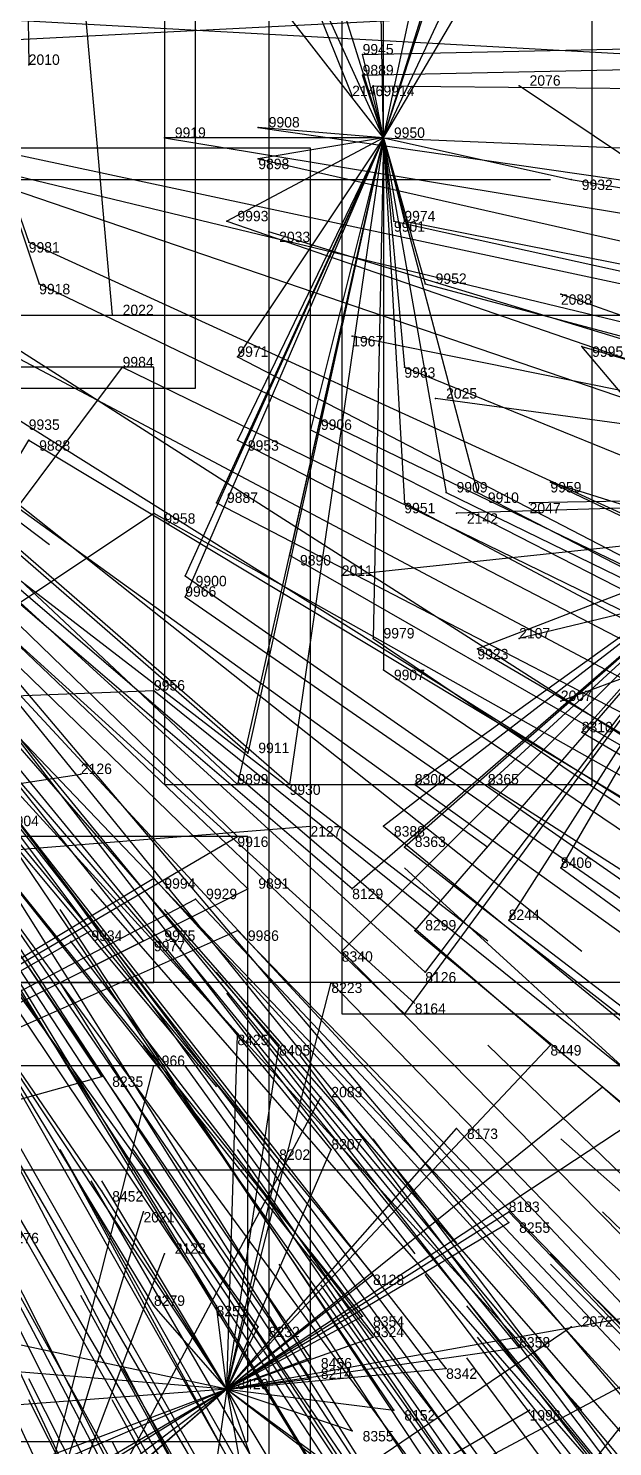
# Model space of a CAD drawing. Extents: x -0.5 to 0.59, y -0.5 to 0.59.
# Drawn here: x 0.062 to 0.118, y -0.1365 to -0.0005 of the extents above; entities that cross this region are included whole.
import ezdxf

# ---------------------------------------------------------------- set-up
doc = ezdxf.new("R2010")
doc.units = 0
for name, color, linetype in [('Clients', 3, 'CONTINUOUS'), ('Facilities', 3, 'CONTINUOUS'), ('Facilities_lines', 3, 'CONTINUOUS'), ('Min_max_boxes', 1, 'CONTINUOUS'), ('Normals', 1, 'CONTINUOUS'), ('Source_points', 5, 'CONTINUOUS'), ('Text', 3, 'CONTINUOUS')]:
    doc.layers.add(name, color=color, linetype=linetype)

msp = doc.modelspace()

# ---------------------------------------------------------------- linework, layer by layer
at = {"layer": 'Clients', "color": 5}
for p in [(0.062, -0.004, -1.25), (0.094, -0.003, -0.235), (0.094, -0.005, -0.235), (0.095, -0.006, -0.238), (0.109, -0.006, -1.25), (0.093, -0.007, -1.25), (0.084, -0.01, -0.212), (0.075, -0.011, -0.191), (0.084, -0.013, -0.212), (0.114, -0.015, -0.288), (0.081, -0.019, -0.209), (0.097, -0.019, -0.246), (0.098, -0.019, -0.249), (0.085, -0.02, -1.25), (0.062, -0.021, -0.163), (0.063, -0.025, -0.17), (0.1, -0.025, -0.258), (0.113, -0.026, -1.25), (0.07, -0.028, -1.25), (0.093, -0.03, -1.25), (0.115, -0.031, -0.298), (0.082, -0.032, -0.218), (0.071, -0.033, -0.194), (0.098, -0.033, -0.258), (0.101, -0.036, -1.25), (0.089, -0.039, -0.244), (0.062, -0.04, -0.185), (0.082, -0.04, -0.228), (0.112, -0.044, -0.3), (0.08, -0.046, -0.231), (0.098, -0.046, -0.27), (0.102, -0.045, -0.28), (0.105, -0.045, -0.286), (0.11, -0.046, -1.25), (0.074, -0.047, -0.22), (0.103, -0.047, -1.25), (0.087, -0.051, -0.253), (0.077, -0.053, -0.235), (0.092, -0.053, -1.25), (0.077, -0.055, -0.235), (0.095, -0.059, -0.28), (0.109, -0.059, -1.25), (0.105, -0.06, -0.302), (0.096, -0.062, -0.286), (0.074, -0.064, -0.244), (0.113, -0.065, -1.25), (0.115, -0.068, -0.333), (0.083, -0.07, -0.272), (0.067, -0.072, -1.25), (0.082, -0.073, -0.274), (0.087, -0.073, -0.284), (0.099, -0.073, -0.307), (0.106, -0.073, -0.321), (0.089, -0.077, -1.25), (0.096, -0.077, -0.308), (0.082, -0.078, -0.283), (0.098, -0.079, -0.314), (0.113, -0.081, -0.347), (0.074, -0.082, -0.278), (0.078, -0.084, -0.286), (0.083, -0.083, -0.294), (0.093, -0.083, -0.312), (0.068, -0.087, -0.277), (0.075, -0.087, -0.287), (0.082, -0.087, -0.3), (0.099, -0.087, -0.329), (0.108, -0.086, -0.344), (0.073, -0.088, -0.287), (0.092, -0.089, -0.32), (0.1, -0.091, -0.338), (0.091, -0.092, -0.324), (0.098, -0.095, -0.342), (0.082, -0.097, -0.317), (0.086, -0.098, -0.327), (0.112, -0.098, -0.371), (0.074, -0.1, -1.25), (0.069, -0.101, -0.306), (0.117, -0.102, -0.388), (0.09, -0.103, -1.25), (0.103, -0.106, -0.371), (0.091, -0.108, -0.352), (0.086, -0.109, -0.346), (0.069, -0.112, -0.33), (0.073, -0.114, -1.25), (0.108, -0.114, -0.392), (0.108, -0.115, -0.395), (0.075, -0.118, -1.25), (0.095, -0.12, -0.383), (0.074, -0.123, -0.358), (0.08, -0.123, -0.367), (0.084, -0.125, -0.377), (0.094, -0.124, -0.39), (0.114, -0.125, -1.25), (0.095, -0.126, -0.393), (0.109, -0.127, -0.417), (0.089, -0.128, -0.391), (0.102, -0.129, -0.411), (0.089, -0.13, -0.394), (0.097, -0.133, -0.412), (0.11, -0.133, -1.25), (0.093, -0.135, -0.41)]:
    msp.add_point(p, dxfattribs=at)
at = {"layer": 'Facilities', "color": 3}
for p in [(0.096, -0.011, -0.242), (0.081, -0.131, -0.385)]:
    msp.add_point(p, dxfattribs=at)
at = {"layer": 'Facilities_lines', "color": 3}
for p, q in [((0.061, 0.073, -1.25), (0.07, -0.028, -1.25)), ((0.061, 0.073, -1.25), (0.093, -0.007, -1.25)), ((0.061, 0.073, -1.25), (0.062, -0.004, -1.25)), ((0.096, -0.011, -0.242), (0.095, 0.04, -0.258)), ((0.096, -0.011, -0.242), (0.112, 0.038, -0.295)), ((0.096, -0.011, -0.242), (0.106, 0.036, -0.28)), ((0.096, -0.011, -0.242), (0.107, 0.024, -0.273)), ((0.096, -0.011, -0.242), (0.107, 0.024, -0.274)), ((0.096, -0.011, -0.242), (0.116, 0.023, -0.296)), ((0.096, -0.011, -0.242), (0.111, 0.021, -0.282)), ((0.096, -0.011, -0.242), (0.086, 0.011, -0.217)), ((0.096, -0.011, -0.242), (0.082, 0.007, -0.206)), ((0.096, -0.011, -0.242), (0.096, 0.006, -0.239)), ((0.096, -0.011, -0.242), (0.091, 0.005, -0.228)), ((0.054, 0.002, -0.134), (0.063, -0.025, -0.17)), ((0.054, 0.002, -0.134), (0.062, -0.021, -0.163)), ((0.096, -0.011, -0.242), (0.094, -0.003, -0.235)), ((0.096, -0.011, -0.242), (0.094, -0.005, -0.235)), ((0.096, -0.011, -0.242), (0.095, -0.006, -0.238)), ((0.167, -0.045, -1.25), (0.109, -0.006, -1.25)), ((0.096, -0.011, -0.242), (0.084, -0.01, -0.212)), ((0.096, -0.011, -0.242), (0.075, -0.011, -0.191)), ((0.096, -0.011, -0.242), (0.077, -0.053, -0.235)), ((0.096, -0.011, -0.242), (0.077, -0.055, -0.235)), ((0.096, -0.011, -0.242), (0.08, -0.046, -0.231)), ((0.096, -0.011, -0.242), (0.081, -0.019, -0.209)), ((0.096, -0.011, -0.242), (0.082, -0.073, -0.274)), ((0.096, -0.011, -0.242), (0.082, -0.04, -0.228)), ((0.096, -0.011, -0.242), (0.082, -0.032, -0.218)), ((0.096, -0.011, -0.242), (0.083, -0.07, -0.272)), ((0.096, -0.011, -0.242), (0.084, -0.013, -0.212)), ((0.096, -0.011, -0.242), (0.087, -0.051, -0.253)), ((0.096, -0.011, -0.242), (0.087, -0.073, -0.284)), ((0.096, -0.011, -0.242), (0.089, -0.039, -0.244)), ((0.096, -0.011, -0.242), (0.095, -0.059, -0.28)), ((0.096, -0.011, -0.242), (0.096, -0.062, -0.286)), ((0.096, -0.011, -0.242), (0.102, -0.045, -0.28)), ((0.096, -0.011, -0.242), (0.105, -0.045, -0.286)), ((0.096, -0.011, -0.242), (0.114, -0.015, -0.288)), ((0.096, -0.011, -0.242), (0.097, -0.019, -0.246)), ((0.096, -0.011, -0.242), (0.098, -0.046, -0.27)), ((0.096, -0.011, -0.242), (0.1, -0.025, -0.258)), ((0.096, -0.011, -0.242), (0.098, -0.033, -0.258)), ((0.096, -0.011, -0.242), (0.098, -0.019, -0.249)), ((0.167, -0.045, -1.25), (0.085, -0.02, -1.25)), ((0.167, -0.045, -1.25), (0.113, -0.026, -1.25)), ((0.167, -0.045, -1.25), (0.093, -0.03, -1.25)), ((0.131, -0.05, -0.351), (0.115, -0.031, -0.298)), ((0.047, -0.065, -0.199), (0.071, -0.033, -0.194)), ((0.167, -0.045, -1.25), (0.101, -0.036, -1.25)), ((0.047, -0.065, -0.199), (0.062, -0.04, -0.185)), ((0.131, -0.05, -0.351), (0.112, -0.044, -0.3)), ((0.167, -0.045, -1.25), (0.092, -0.053, -1.25)), ((0.167, -0.045, -1.25), (0.103, -0.047, -1.25)), ((0.167, -0.045, -1.25), (0.109, -0.059, -1.25)), ((0.167, -0.045, -1.25), (0.11, -0.046, -1.25)), ((0.167, -0.045, -1.25), (0.113, -0.065, -1.25)), ((0.047, -0.065, -0.199), (0.074, -0.047, -0.22)), ((0.131, -0.05, -0.351), (0.092, -0.089, -0.32)), ((0.131, -0.05, -0.351), (0.093, -0.083, -0.312)), ((0.131, -0.05, -0.351), (0.096, -0.077, -0.308)), ((0.131, -0.05, -0.351), (0.098, -0.079, -0.314)), ((0.131, -0.05, -0.351), (0.098, -0.095, -0.342)), ((0.131, -0.05, -0.351), (0.099, -0.087, -0.329)), ((0.131, -0.05, -0.351), (0.099, -0.073, -0.307)), ((0.131, -0.05, -0.351), (0.1, -0.091, -0.338)), ((0.131, -0.05, -0.351), (0.105, -0.06, -0.302)), ((0.131, -0.05, -0.351), (0.106, -0.073, -0.321)), ((0.131, -0.05, -0.351), (0.108, -0.086, -0.344)), ((0.131, -0.05, -0.351), (0.113, -0.081, -0.347)), ((0.131, -0.05, -0.351), (0.115, -0.068, -0.333)), ((0.047, -0.065, -0.199), (0.074, -0.064, -0.244)), ((-0.024, -0.086, -1.25), (0.067, -0.072, -1.25)), ((-0.024, -0.086, -1.25), (0.089, -0.077, -1.25)), ((0.019, -0.115, -0.292), (0.082, -0.078, -0.283)), ((0.019, -0.115, -0.292), (0.074, -0.082, -0.278)), ((0.019, -0.115, -0.292), (0.083, -0.083, -0.294)), ((0.019, -0.115, -0.292), (0.078, -0.084, -0.286)), ((0.019, -0.115, -0.292), (0.068, -0.087, -0.277)), ((0.019, -0.115, -0.292), (0.075, -0.087, -0.287)), ((0.019, -0.115, -0.292), (0.082, -0.087, -0.3)), ((0.019, -0.115, -0.292), (0.073, -0.088, -0.287)), ((0.081, -0.131, -0.385), (0.091, -0.092, -0.324)), ((0.081, -0.131, -0.385), (0.082, -0.097, -0.317)), ((0.081, -0.131, -0.385), (0.086, -0.098, -0.327)), ((0.081, -0.131, -0.385), (0.112, -0.098, -0.371)), ((0.058, -0.163, -1.25), (0.074, -0.1, -1.25)), ((0.081, -0.131, -0.385), (0.128, -0.1, -0.405)), ((0.019, -0.115, -0.292), (0.069, -0.101, -0.306)), ((0.081, -0.131, -0.385), (0.117, -0.102, -0.388)), ((0.058, -0.163, -1.25), (0.09, -0.103, -1.25)), ((0.081, -0.131, -0.385), (0.103, -0.106, -0.371)), ((0.081, -0.131, -0.385), (0.091, -0.108, -0.352)), ((0.081, -0.131, -0.385), (0.086, -0.109, -0.346)), ((0.081, -0.131, -0.385), (0.069, -0.112, -0.33)), ((0.058, -0.163, -1.25), (0.073, -0.114, -1.25)), ((0.081, -0.131, -0.385), (0.108, -0.114, -0.392)), ((0.081, -0.131, -0.385), (0.108, -0.115, -0.395)), ((0.058, -0.163, -1.25), (0.075, -0.118, -1.25)), ((0.081, -0.131, -0.385), (0.095, -0.12, -0.383)), ((0.081, -0.131, -0.385), (0.074, -0.123, -0.358)), ((0.081, -0.131, -0.385), (0.08, -0.123, -0.367)), ((0.081, -0.131, -0.385), (0.053, -0.125, -0.339)), ((0.058, -0.163, -1.25), (0.114, -0.125, -1.25)), ((0.081, -0.131, -0.385), (0.094, -0.124, -0.39)), ((0.081, -0.131, -0.385), (0.12, -0.124, -0.431)), ((0.081, -0.131, -0.385), (0.084, -0.125, -0.377)), ((0.081, -0.131, -0.385), (0.095, -0.126, -0.393)), ((0.081, -0.131, -0.385), (0.109, -0.127, -0.417)), ((0.081, -0.131, -0.385), (0.057, -0.129, -0.352)), ((0.058, -0.163, -1.25), (0.122, -0.129, -1.25)), ((0.081, -0.131, -0.385), (0.089, -0.128, -0.391)), ((0.081, -0.131, -0.385), (0.102, -0.129, -0.411)), ((0.081, -0.131, -0.385), (0.089, -0.13, -0.394)), ((0.081, -0.131, -0.385), (0.039, -0.149, -0.386)), ((0.081, -0.131, -0.385), (0.041, -0.134, -0.349)), ((0.081, -0.131, -0.385), (0.052, -0.156, -0.411)), ((0.081, -0.131, -0.385), (0.057, -0.14, -0.378)), ((0.081, -0.131, -0.385), (0.058, -0.151, -0.404)), ((0.081, -0.131, -0.385), (0.06, -0.144, -0.39)), ((0.081, -0.131, -0.385), (0.065, -0.143, -0.392)), ((0.081, -0.131, -0.385), (0.069, -0.138, -0.385)), ((0.081, -0.131, -0.385), (0.079, -0.145, -0.414)), ((0.081, -0.131, -0.385), (0.094, -0.141, -0.424)), ((0.081, -0.131, -0.385), (0.097, -0.133, -0.412)), ((0.081, -0.131, -0.385), (0.096, -0.142, -0.429)), ((0.081, -0.131, -0.385), (0.093, -0.135, -0.41)), ((0.081, -0.131, -0.385), (0.087, -0.148, -0.43)), ((0.081, -0.131, -0.385), (0.084, -0.148, -0.426)), ((0.058, -0.163, -1.25), (0.11, -0.133, -1.25)), ((0.094, -0.166, -0.477), (0.12, -0.133, -0.448))]:
    msp.add_line(p, q, dxfattribs=at)
at = {"layer": 'Min_max_boxes', "color": 1}
for p, q in [((0.078, -0.035, -0.194), (0.078, 0.045, -0.194)), ((0.078, -0.035, -0.088), (0.078, 0.045, -0.088)), ((0.075, 0.04, -0.296), (0.075, -0.073, -0.296)), ((0.075, 0.04, -0.191), (0.075, -0.073, -0.191)), ((0.116, -0.073, -0.296), (0.116, 0.04, -0.296)), ((0.116, -0.073, -0.191), (0.116, 0.04, -0.191)), ((0.085, 0.022, -1.25), (0.085, -0.138, -1.25)), ((0.085, 0.022, -1.25), (0.085, -0.138, -1.25)), ((0.092, 0.011, -0.418), (0.092, -0.095, -0.418)), ((0.092, 0.011, -0.298), (0.092, -0.095, -0.298)), ((0.089, -0.012, -1.25), (-0.096, -0.012, -1.25)), ((0.089, -0.012, -1.25), (-0.096, -0.012, -1.25)), ((0.089, -0.205, -1.25), (0.089, -0.012, -1.25)), ((0.089, -0.205, -1.25), (0.089, -0.012, -1.25)), ((0.089, -0.012, -1.25), (0.089, -0.012, -1.25)), ((-0.029, -0.028, -1.25), (0.159, -0.028, -1.25)), ((-0.029, -0.028, -1.25), (0.159, -0.028, -1.25)), ((0.074, -0.033, -0.244), (-0.041, -0.033, -0.244)), ((0.074, -0.033, -0.164), (-0.041, -0.033, -0.164)), ((0.074, -0.092, -0.244), (0.074, -0.033, -0.244)), ((0.074, -0.092, -0.164), (0.074, -0.033, -0.164)), ((0.074, -0.033, -0.244), (0.074, -0.033, -0.164)), ((0.015, -0.035, -0.194), (0.078, -0.035, -0.194)), ((0.015, -0.035, -0.088), (0.078, -0.035, -0.088)), ((0.078, -0.035, -0.194), (0.078, -0.035, -0.088)), ((0.075, -0.073, -0.296), (0.116, -0.073, -0.296)), ((0.075, -0.073, -0.191), (0.116, -0.073, -0.191)), ((0.075, -0.073, -0.296), (0.075, -0.073, -0.191)), ((0.116, -0.073, -0.296), (0.116, -0.073, -0.191)), ((0.083, -0.078, -0.348), (-0.052, -0.078, -0.348)), ((0.083, -0.078, -0.233), (-0.052, -0.078, -0.233)), ((0.083, -0.136, -0.348), (0.083, -0.078, -0.348)), ((0.083, -0.136, -0.233), (0.083, -0.078, -0.233)), ((0.083, -0.078, -0.348), (0.083, -0.078, -0.233)), ((-0.041, -0.092, -0.244), (0.074, -0.092, -0.244)), ((-0.041, -0.092, -0.164), (0.074, -0.092, -0.164)), ((0.128, -0.092, -0.431), (0.039, -0.092, -0.431)), ((0.128, -0.092, -0.317), (0.039, -0.092, -0.317)), ((0.074, -0.092, -0.244), (0.074, -0.092, -0.164)), ((0.092, -0.095, -0.418), (0.161, -0.095, -0.418)), ((0.092, -0.095, -0.298), (0.161, -0.095, -0.298)), ((0.092, -0.095, -0.418), (0.092, -0.095, -0.298)), ((0.174, -0.1, -1.25), (-0.01, -0.1, -1.25)), ((0.174, -0.1, -1.25), (-0.01, -0.1, -1.25)), ((0.151, -0.11, -0.518), (0.014, -0.11, -0.518)), ((0.151, -0.11, -0.427), (0.014, -0.11, -0.427)), ((-0.052, -0.136, -0.348), (0.083, -0.136, -0.348)), ((-0.052, -0.136, -0.233), (0.083, -0.136, -0.233)), ((0.083, -0.136, -0.348), (0.083, -0.136, -0.233))]:
    msp.add_line(p, q, dxfattribs=at)
at = {"layer": 'Normals', "color": 1}
for p, q in [((-0.009, 0.005, -0.026), (0.064, -0.05, -0.067)), ((0.013, -0.004, -0.035), (0.111, 0.001, -0.016)), ((0.048, 0.001, -0.121), (0.138, -0.004, -0.076)), ((0.094, -0.003, -0.235), (0.186, -0.001, -0.196)), ((0.062, -0.004, -1.25), (0.062, -0.004, -1.15)), ((0.094, -0.005, -0.235), (0.186, -0.003, -0.196)), ((0.095, -0.006, -0.238), (0.187, -0.007, -0.199)), ((0.109, -0.006, -1.25), (0.109, -0.006, -1.15)), ((0.093, -0.007, -1.25), (0.093, -0.007, -1.15)), ((0.083, -0.07, -0.272), (0.014, -0.01, -0.312)), ((0.082, -0.073, -0.274), (0.015, -0.01, -0.314)), ((0.084, -0.01, -0.212), (0.174, -0.023, -0.171)), ((0.046, -0.011, -0.118), (0.128, -0.039, -0.069)), ((0.058, -0.012, -0.149), (0.147, -0.031, -0.106)), ((0.075, -0.011, -0.191), (0.166, -0.026, -0.15)), ((0.096, -0.011, -0.242), (0.19, -0.015, -0.206)), ((0.087, -0.073, -0.284), (0.018, -0.013, -0.323)), ((0.054, -0.013, -0.14), (0.141, -0.034, -0.094)), ((0.084, -0.013, -0.212), (0.172, -0.033, -0.169)), ((0.068, -0.087, -0.277), (0.013, -0.014, -0.315)), ((0.082, -0.078, -0.283), (0.016, -0.014, -0.322)), ((0.017, -0.015, -0.056), (0.112, -0.015, -0.027)), ((0.114, -0.015, -0.288), (0.206, -0.03, -0.251)), ((0.073, -0.088, -0.287), (0.016, -0.017, -0.328)), ((0.083, -0.083, -0.294), (0.017, -0.019, -0.332)), ((0.081, -0.019, -0.209), (0.168, -0.049, -0.168)), ((0.097, -0.019, -0.246), (0.188, -0.039, -0.21)), ((0.098, -0.019, -0.249), (0.189, -0.037, -0.213)), ((0.085, -0.02, -1.25), (0.085, -0.02, -1.15)), ((0.062, -0.021, -0.163), (0.145, -0.059, -0.122)), ((0.093, -0.083, -0.312), (0.023, -0.023, -0.35)), ((0.048, -0.023, -0.132), (0.12, -0.069, -0.081)), ((0.069, -0.101, -0.306), (0.018, -0.025, -0.345)), ((0.063, -0.025, -0.17), (0.146, -0.065, -0.13)), ((0.1, -0.025, -0.258), (0.19, -0.049, -0.222)), ((0.082, -0.097, -0.317), (0.021, -0.026, -0.353)), ((0.034, -0.027, -0.108), (0.106, -0.079, -0.063)), ((0.113, -0.026, -1.25), (0.113, -0.026, -1.15)), ((0.086, -0.098, -0.327), (0.025, -0.028, -0.362)), ((0.1, -0.091, -0.338), (0.031, -0.028, -0.373)), ((0.07, -0.028, -1.25), (0.07, -0.028, -1.15)), ((0.098, -0.095, -0.342), (0.031, -0.031, -0.378)), ((0.057, -0.03, -0.161), (0.138, -0.073, -0.12)), ((0.093, -0.03, -1.25), (0.093, -0.03, -1.15)), ((0.115, -0.031, -0.298), (0.204, -0.057, -0.259)), ((0.082, -0.032, -0.218), (0.163, -0.074, -0.179)), ((0.071, -0.033, -0.194), (0.153, -0.073, -0.156)), ((0.098, -0.033, -0.258), (0.184, -0.068, -0.221)), ((0.024, -0.035, -0.105), (0.08, -0.102, -0.057)), ((0.034, -0.035, -0.122), (0.099, -0.094, -0.074)), ((0.036, -0.034, -0.123), (0.106, -0.088, -0.076)), ((0.047, -0.035, -0.148), (0.115, -0.089, -0.098)), ((0.069, -0.112, -0.33), (0.017, -0.036, -0.367)), ((0.086, -0.109, -0.346), (0.029, -0.036, -0.385)), ((0.091, -0.108, -0.352), (0.032, -0.036, -0.39)), ((0.101, -0.036, -1.25), (0.101, -0.036, -1.15)), ((0.112, -0.098, -0.371), (0.041, -0.037, -0.407)), ((0.061, -0.038, -0.181), (0.139, -0.087, -0.141)), ((0.089, -0.039, -0.244), (0.171, -0.081, -0.203)), ((0.062, -0.04, -0.185), (0.14, -0.087, -0.143)), ((0.082, -0.04, -0.228), (0.163, -0.082, -0.187)), ((0.074, -0.123, -0.358), (0.026, -0.044, -0.397)), ((0.112, -0.044, -0.3), (0.195, -0.084, -0.263)), ((0.08, -0.046, -0.231), (0.161, -0.088, -0.19)), ((0.098, -0.046, -0.27), (0.179, -0.089, -0.231)), ((0.102, -0.045, -0.28), (0.186, -0.086, -0.243)), ((0.105, -0.045, -0.286), (0.188, -0.088, -0.25)), ((0.11, -0.046, -1.25), (0.11, -0.046, -1.15)), ((0.08, -0.123, -0.367), (0.029, -0.047, -0.407)), ((0.108, -0.115, -0.395), (0.045, -0.047, -0.433)), ((0.074, -0.047, -0.22), (0.154, -0.092, -0.181)), ((0.103, -0.047, -1.25), (0.103, -0.047, -1.15)), ((0.095, -0.12, -0.383), (0.036, -0.048, -0.42)), ((0.045, -0.048, -0.164), (0.099, -0.118, -0.118)), ((0.047, -0.048, -0.168), (0.103, -0.117, -0.122)), ((0.084, -0.125, -0.377), (0.03, -0.05, -0.416)), ((0.087, -0.051, -0.253), (0.167, -0.097, -0.213)), ((0.094, -0.124, -0.39), (0.036, -0.052, -0.428)), ((0.089, -0.128, -0.391), (0.037, -0.052, -0.429)), ((0.095, -0.126, -0.393), (0.037, -0.053, -0.431)), ((0.077, -0.053, -0.235), (0.153, -0.106, -0.196)), ((0.092, -0.053, -1.25), (0.092, -0.053, -1.15)), ((0.081, -0.131, -0.385), (0.03, -0.054, -0.423)), ((0.089, -0.13, -0.394), (0.037, -0.054, -0.432)), ((0.109, -0.127, -0.417), (0.05, -0.055, -0.455)), ((0.077, -0.055, -0.235), (0.152, -0.107, -0.196)), ((0.069, -0.138, -0.385), (0.026, -0.056, -0.424)), ((0.093, -0.135, -0.41), (0.044, -0.057, -0.448)), ((0.097, -0.133, -0.412), (0.045, -0.056, -0.45)), ((0.102, -0.129, -0.411), (0.045, -0.056, -0.449)), ((0.052, -0.059, -0.195), (0.115, -0.125, -0.155)), ((0.095, -0.059, -0.28), (0.172, -0.111, -0.243)), ((0.109, -0.059, -1.25), (0.109, -0.059, -1.15)), ((0.105, -0.06, -0.302), (0.185, -0.107, -0.264)), ((0.12, -0.133, -0.448), (0.06, -0.062, -0.485)), ((0.096, -0.062, -0.286), (0.173, -0.114, -0.248)), ((0.094, -0.141, -0.424), (0.043, -0.063, -0.461)), ((0.079, -0.145, -0.414), (0.032, -0.065, -0.451)), ((0.096, -0.142, -0.429), (0.045, -0.064, -0.466)), ((0.107, -0.14, -0.44), (0.052, -0.064, -0.476)), ((0.052, -0.064, -0.207), (0.115, -0.133, -0.171)), ((0.074, -0.064, -0.244), (0.146, -0.122, -0.206)), ((0.113, -0.065, -1.25), (0.113, -0.065, -1.15)), ((0.084, -0.148, -0.426), (0.038, -0.067, -0.463)), ((0.087, -0.148, -0.43), (0.041, -0.067, -0.467)), ((0.115, -0.068, -0.333), (0.195, -0.115, -0.296)), ((0.112, -0.144, -0.456), (0.056, -0.07, -0.492)), ((0.097, -0.151, -0.45), (0.049, -0.072, -0.486)), ((0.067, -0.072, -1.25), (0.067, -0.072, -1.15)), ((0.099, -0.073, -0.307), (0.174, -0.127, -0.27)), ((0.106, -0.073, -0.321), (0.184, -0.123, -0.284)), ((0.1, -0.156, -0.464), (0.051, -0.076, -0.499)), ((0.109, -0.152, -0.469), (0.054, -0.077, -0.505)), ((0.089, -0.077, -1.25), (0.089, -0.077, -1.15)), ((0.096, -0.077, -0.308), (0.168, -0.136, -0.271)), ((0.098, -0.079, -0.314), (0.171, -0.136, -0.277)), ((0.167, -0.144, -0.551), (0.098, -0.081, -0.588)), ((0.113, -0.081, -0.347), (0.188, -0.136, -0.31)), ((0.105, -0.16, -0.479), (0.054, -0.082, -0.515)), ((0.074, -0.082, -0.278), (0.136, -0.15, -0.238)), ((0.085, -0.165, -0.465), (0.04, -0.084, -0.501)), ((0.129, -0.153, -0.5), (0.068, -0.083, -0.537)), ((0.078, -0.084, -0.286), (0.141, -0.151, -0.247)), ((0.094, -0.166, -0.477), (0.047, -0.085, -0.512)), ((0.116, -0.162, -0.498), (0.065, -0.085, -0.537)), ((0.137, -0.156, -0.518), (0.075, -0.085, -0.554)), ((0.075, -0.087, -0.287), (0.133, -0.158, -0.247)), ((0.082, -0.087, -0.3), (0.147, -0.154, -0.263)), ((0.099, -0.087, -0.329), (0.171, -0.147, -0.294)), ((0.108, -0.086, -0.344), (0.181, -0.142, -0.307)), ((0.123, -0.162, -0.508), (0.066, -0.088, -0.544)), ((0.092, -0.17, -0.483), (0.046, -0.089, -0.52)), ((0.092, -0.089, -0.32), (0.157, -0.155, -0.283)), ((0.139, -0.162, -0.533), (0.08, -0.091, -0.571)), ((0.114, -0.17, -0.512), (0.065, -0.092, -0.551)), ((0.091, -0.092, -0.324), (0.156, -0.159, -0.287)), ((0.138, -0.166, -0.54), (0.081, -0.093, -0.578)), ((0.127, -0.174, -0.538), (0.073, -0.098, -0.576)), ((0.144, -0.173, -0.563), (0.088, -0.099, -0.599)), ((0.172, -0.162, -0.59), (0.106, -0.098, -0.629)), ((0.074, -0.1, -1.25), (0.074, -0.1, -1.15)), ((0.131, -0.175, -0.548), (0.077, -0.1, -0.585)), ((0.1, -0.184, -0.523), (0.057, -0.102, -0.561)), ((0.117, -0.102, -0.388), (0.188, -0.164, -0.354)), ((0.09, -0.103, -1.25), (0.09, -0.103, -1.15)), ((0.103, -0.106, -0.371), (0.167, -0.174, -0.334)), ((0.151, -0.181, -0.59), (0.095, -0.107, -0.627)), ((0.182, -0.168, -0.62), (0.113, -0.107, -0.659)), ((0.109, -0.189, -0.546), (0.065, -0.108, -0.584)), ((0.111, -0.189, -0.547), (0.065, -0.108, -0.585)), ((0.124, -0.184, -0.555), (0.072, -0.108, -0.593)), ((0.135, -0.184, -0.571), (0.082, -0.108, -0.608)), ((0.125, -0.188, -0.563), (0.073, -0.11, -0.6)), ((0.135, -0.186, -0.576), (0.083, -0.11, -0.613)), ((0.095, -0.193, -0.538), (0.054, -0.111, -0.577)), ((0.115, -0.192, -0.558), (0.068, -0.111, -0.596)), ((0.117, -0.191, -0.559), (0.069, -0.111, -0.596)), ((0.092, -0.195, -0.539), (0.053, -0.112, -0.578)), ((0.073, -0.114, -1.25), (0.073, -0.114, -1.15)), ((0.108, -0.114, -0.392), (0.172, -0.181, -0.354)), ((0.184, -0.179, -0.642), (0.117, -0.114, -0.678)), ((0.092, -0.201, -0.552), (0.053, -0.117, -0.591)), ((0.075, -0.118, -1.25), (0.075, -0.118, -1.15)), ((0.178, -0.184, -0.639), (0.112, -0.118, -0.676)), ((0.102, -0.202, -0.565), (0.06, -0.119, -0.603)), ((0.137, -0.197, -0.601), (0.086, -0.119, -0.637)), ((0.178, -0.185, -0.642), (0.112, -0.119, -0.679)), ((0.144, -0.198, -0.611), (0.09, -0.121, -0.647)), ((0.156, -0.194, -0.623), (0.1, -0.12, -0.66)), ((0.112, -0.204, -0.582), (0.067, -0.122, -0.618)), ((0.163, -0.194, -0.633), (0.104, -0.123, -0.671)), ((0.114, -0.125, -1.25), (0.114, -0.125, -1.15)), ((0.163, -0.199, -0.642), (0.105, -0.126, -0.68)), ((0.117, -0.21, -0.601), (0.071, -0.129, -0.638)), ((0.159, -0.202, -0.643), (0.104, -0.128, -0.682)), ((0.104, -0.213, -0.593), (0.062, -0.13, -0.629)), ((0.104, -0.215, -0.597), (0.062, -0.132, -0.633)), ((0.115, -0.214, -0.607), (0.07, -0.132, -0.643)), ((0.11, -0.133, -1.25), (0.11, -0.133, -1.15)), ((0.113, -0.219, -0.615), (0.07, -0.136, -0.651))]:
    msp.add_line(p, q, dxfattribs=at)
at = {"layer": 'Source_points', "color": 5}
for p in [(0.062, -0.004, -1.25), (0.094, -0.003, -0.235), (0.094, -0.005, -0.235), (0.095, -0.006, -0.238), (0.109, -0.006, -1.25), (0.093, -0.007, -1.25), (0.084, -0.01, -0.212), (0.075, -0.011, -0.191), (0.096, -0.011, -0.242), (0.084, -0.013, -0.212), (0.114, -0.015, -0.288), (0.081, -0.019, -0.209), (0.097, -0.019, -0.246), (0.098, -0.019, -0.249), (0.085, -0.02, -1.25), (0.062, -0.021, -0.163), (0.063, -0.025, -0.17), (0.1, -0.025, -0.258), (0.113, -0.026, -1.25), (0.07, -0.028, -1.25), (0.093, -0.03, -1.25), (0.115, -0.031, -0.298), (0.082, -0.032, -0.218), (0.071, -0.033, -0.194), (0.098, -0.033, -0.258), (0.101, -0.036, -1.25), (0.089, -0.039, -0.244), (0.062, -0.04, -0.185), (0.082, -0.04, -0.228), (0.112, -0.044, -0.3), (0.08, -0.046, -0.231), (0.098, -0.046, -0.27), (0.102, -0.045, -0.28), (0.105, -0.045, -0.286), (0.11, -0.046, -1.25), (0.074, -0.047, -0.22), (0.103, -0.047, -1.25), (0.087, -0.051, -0.253), (0.077, -0.053, -0.235), (0.092, -0.053, -1.25), (0.077, -0.055, -0.235), (0.095, -0.059, -0.28), (0.109, -0.059, -1.25), (0.105, -0.06, -0.302), (0.096, -0.062, -0.286), (0.074, -0.064, -0.244), (0.113, -0.065, -1.25), (0.115, -0.068, -0.333), (0.083, -0.07, -0.272), (0.067, -0.072, -1.25), (0.082, -0.073, -0.274), (0.087, -0.073, -0.284), (0.099, -0.073, -0.307), (0.106, -0.073, -0.321), (0.089, -0.077, -1.25), (0.096, -0.077, -0.308), (0.082, -0.078, -0.283), (0.098, -0.079, -0.314), (0.113, -0.081, -0.347), (0.074, -0.082, -0.278), (0.078, -0.084, -0.286), (0.083, -0.083, -0.294), (0.093, -0.083, -0.312), (0.068, -0.087, -0.277), (0.075, -0.087, -0.287), (0.082, -0.087, -0.3), (0.099, -0.087, -0.329), (0.108, -0.086, -0.344), (0.073, -0.088, -0.287), (0.092, -0.089, -0.32), (0.1, -0.091, -0.338), (0.091, -0.092, -0.324), (0.098, -0.095, -0.342), (0.082, -0.097, -0.317), (0.086, -0.098, -0.327), (0.112, -0.098, -0.371), (0.074, -0.1, -1.25), (0.069, -0.101, -0.306), (0.117, -0.102, -0.388), (0.09, -0.103, -1.25), (0.103, -0.106, -0.371), (0.091, -0.108, -0.352), (0.086, -0.109, -0.346), (0.069, -0.112, -0.33), (0.073, -0.114, -1.25), (0.108, -0.114, -0.392), (0.108, -0.115, -0.395), (0.075, -0.118, -1.25), (0.095, -0.12, -0.383), (0.074, -0.123, -0.358), (0.08, -0.123, -0.367), (0.084, -0.125, -0.377), (0.094, -0.124, -0.39), (0.114, -0.125, -1.25), (0.095, -0.126, -0.393), (0.109, -0.127, -0.417), (0.089, -0.128, -0.391), (0.102, -0.129, -0.411), (0.089, -0.13, -0.394), (0.081, -0.131, -0.385), (0.097, -0.133, -0.412), (0.11, -0.133, -1.25), (0.093, -0.135, -0.41)]:
    msp.add_point(p, dxfattribs=at)

# ---------------------------------------------------------------- texts
at = {"layer": 'Text', "color": 3}
for s, p in [('9945', (0.094, -0.003, -0.235)), ('2010', (0.062, -0.004, -1.25)), ('9889', (0.094, -0.005, -0.235)), ('2076', (0.11, -0.006, -1.25)), ('2146', (0.093, -0.007, -1.25)), ('9914', (0.096, -0.007, -0.238)), ('9908', (0.085, -0.01, -0.212)), ('9919', (0.076, -0.011, -0.191)), ('9950', (0.097, -0.011, -0.242)), ('9898', (0.084, -0.014, -0.212)), ('9932', (0.115, -0.016, -0.288)), ('9993', (0.082, -0.019, -0.209)), ('9901', (0.097, -0.02, -0.246)), ('9974', (0.098, -0.019, -0.249)), ('2033', (0.086, -0.021, -1.25)), ('9981', (0.062, -0.022, -0.163)), ('9952', (0.101, -0.025, -0.258)), ('9918', (0.063, -0.026, -0.17)), ('2022', (0.071, -0.028, -1.25)), ('2088', (0.113, -0.027, -1.25)), ('9971', (0.082, -0.032, -0.218)), ('1967', (0.093, -0.031, -1.25)), ('9995', (0.116, -0.032, -0.298)), ('9984', (0.071, -0.033, -0.194)), ('9963', (0.098, -0.034, -0.258)), ('2025', (0.102, -0.036, -1.25)), ('9935', (0.062, -0.039, -0.181)), ('9906', (0.09, -0.039, -0.244)), ('9888', (0.063, -0.041, -0.185)), ('9953', (0.083, -0.041, -0.228)), ('9909', (0.103, -0.045, -0.28)), ('9959', (0.112, -0.045, -0.3)), ('9887', (0.081, -0.046, -0.231)), ('9951', (0.098, -0.047, -0.27)), ('9910', (0.106, -0.046, -0.286)), ('2047', (0.11, -0.047, -1.25)), ('9958', (0.075, -0.048, -0.22)), ('2142', (0.104, -0.048, -1.25)), ('9890', (0.088, -0.052, -0.253)), ('9900', (0.078, -0.054, -0.235)), ('2011', (0.092, -0.053, -1.25)), ('9966', (0.077, -0.055, -0.235)), ('9979', (0.096, -0.059, -0.28)), ('2107', (0.109, -0.059, -1.25)), ('9923', (0.105, -0.061, -0.302)), ('9907', (0.097, -0.063, -0.286)), ('9956', (0.074, -0.064, -0.244)), ('2007', (0.113, -0.065, -1.25)), ('8310', (0.115, -0.068, -0.333)), ('9911', (0.084, -0.07, -0.272)), ('2126', (0.067, -0.072, -1.25)), ('9899', (0.082, -0.073, -0.274)), ('8300', (0.099, -0.073, -0.307)), ('8365', (0.106, -0.073, -0.321)), ('9930', (0.087, -0.074, -0.284)), ('9904', (0.06, -0.077, -0.242)), ('2127', (0.089, -0.078, -1.25)), ('8388', (0.097, -0.078, -0.308)), ('9916', (0.082, -0.079, -0.283)), ('8363', (0.099, -0.079, -0.314)), ('8406', (0.113, -0.081, -0.347)), ('9994', (0.075, -0.083, -0.278)), ('9891', (0.084, -0.083, -0.294)), ('9929', (0.079, -0.084, -0.286)), ('8129', (0.093, -0.084, -0.312)), ('8244', (0.108, -0.086, -0.344)), ('9934', (0.068, -0.088, -0.277)), ('9975', (0.075, -0.088, -0.287)), ('9986', (0.083, -0.088, -0.3)), ('8299', (0.1, -0.087, -0.329)), ('9977', (0.074, -0.089, -0.287)), ('8340', (0.092, -0.09, -0.32)), ('8126', (0.1, -0.092, -0.338)), ('8223', (0.091, -0.093, -0.324)), ('8164', (0.099, -0.095, -0.342)), ('8425', (0.082, -0.098, -0.317)), ('1966', (0.074, -0.1, -1.25)), ('8405', (0.086, -0.099, -0.327)), ('8449', (0.112, -0.099, -0.371)), ('8235', (0.07, -0.102, -0.306)), ('2083', (0.091, -0.103, -1.25)), ('8173', (0.104, -0.107, -0.371)), ('8207', (0.091, -0.108, -0.352)), ('8202', (0.086, -0.109, -0.346)), ('8452', (0.07, -0.113, -0.33)), ('2021', (0.073, -0.115, -1.25)), ('8183', (0.108, -0.114, -0.392)), ('8255', (0.109, -0.116, -0.395)), ('8276', (0.06, -0.117, -0.328)), ('2123', (0.076, -0.118, -1.25)), ('8128', (0.095, -0.121, -0.383)), ('8279', (0.074, -0.123, -0.358)), ('8251', (0.08, -0.124, -0.367)), ('8232', (0.085, -0.126, -0.377)), ('8354', (0.095, -0.125, -0.39)), ('8324', (0.095, -0.126, -0.393)), ('2072', (0.115, -0.125, -1.25)), ('8358', (0.109, -0.127, -0.417)), ('8456', (0.09, -0.129, -0.391)), ('8214', (0.09, -0.13, -0.394)), ('8342', (0.102, -0.13, -0.411)), ('8420', (0.082, -0.131, -0.385)), ('8152', (0.098, -0.134, -0.412)), ('1998', (0.11, -0.134, -1.25)), ('8355', (0.094, -0.136, -0.41))]:
    msp.add_text(s, height=0.001, dxfattribs=at).set_placement(p)

doc.saveas('drawing.dxf')
